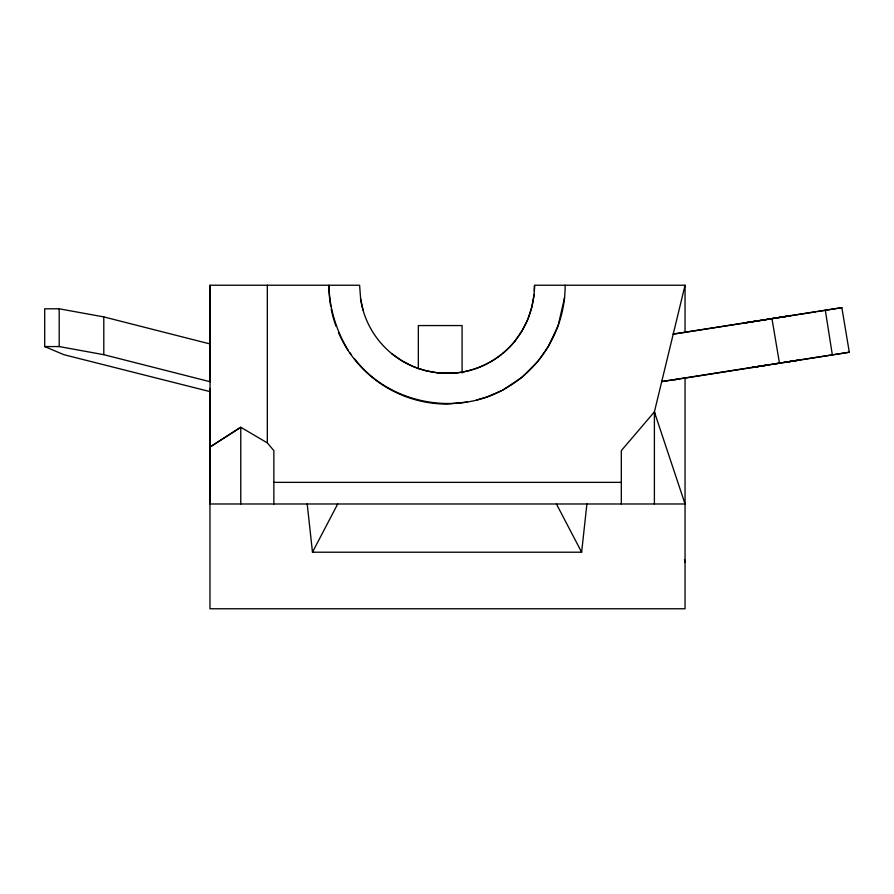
<?xml version="1.0" encoding="UTF-8"?>
<svg xmlns="http://www.w3.org/2000/svg" width="894" height="894" viewBox="0 0 894 894"><rect width="100%" height="100%" fill="white"/><g stroke="black" fill="none" stroke-linecap="round" stroke-linejoin="round"><path stroke-width="1.34" d="M210.146 285.231L209.967 503.981L685.05 503.981L654.397 411.899L685.05 285.231L534.5 285.231L534.31 290.863M354.672 358.907C389.438 404.557 458.857 417.319 507.703 387.147C543.083 366.272 565.455 326.254 565.131 285.231M534.545 285.968C534.21 307.447 526.287 328.701 511.804 344.659A87.187 87.187 0 0 1 468.288 370.731C443.167 376.977 415.755 371.658 395.003 356.158A87.422 87.422 0 0 1 360.573 298.853M307.212 503.981L312.475 552.213L581.636 552.213L586.9 503.981M534.12 294.539L531.818 307.19L528.276 318.219M564.606 297.546L558.124 325.718L548.245 346.615L539.116 359.801M527.885 319.449L522.007 330.892L514.687 341.463M312.475 552.213L337.708 503.981M655.235 416.001L654.397 411.899L621.308 450.621L621.308 503.981M538.356 360.897L521.973 377.279L502.73 390.142M501.5 390.667L486.794 397.048L476.513 399.987M209.967 388.432L209.967 608.769L685.05 608.769L685.05 378.061L684.201 378.218L849.3 352.236L841.857 307.659L771.947 318.532L779.456 363.087L849.3 352.236M684.201 332.479L815.741 311.816M817.351 311.57L841.857 307.659M674.724 379.738L676.613 379.436M758.201 320.745L744.031 323.002L753.608 321.527M782.295 317.024L673.238 334.054M783.401 316.856L790.028 315.794L788.34 316.04M766.046 365.244L751.876 367.501L769.499 364.774M783.714 362.551L797.873 360.293L786.921 361.981M754.972 321.315L772.405 318.521M773.064 364.149L780.261 363.02M685.05 378.061L661.817 381.57L779.456 363.087M788.117 316.074L779.076 317.482M673.216 334.132L685.05 332.333L685.05 285.231M467.383 402.088L447.056 404.077A118.187 118.187 0 0 1 391.382 390.13A117.974 117.974 0 0 1 342.905 341.631A117.483 117.483 0 0 1 338.435 332.356M44.7 346.57L59.194 346.57L103.793 354.683L210.045 381.716L210.045 343.955L103.793 316.912L59.194 308.799L44.7 308.799L44.7 346.57L63.876 354.683L209.9 391.583M455.627 373.033L438.485 373.033L425.823 370.731L414.805 367.188M273.855 482.358L621.308 482.358M661.817 381.57L661.895 380.922M413.576 366.797L402.132 360.919L391.561 353.599M273.855 503.981L273.855 450.621L267.317 442.899L240.765 427.254L210.056 447L240.765 427.254L240.765 503.981M349.688 352.627L351.353 354.717M348.202 350.482C336.412 330.948 329.271 308.128 328.981 285.231A117.483 117.483 0 0 0 330.735 306.407M556.426 503.981L581.636 552.213M363.065 310.106L360.628 298.786L359.611 285.231L209.967 285.231L209.967 345.196M684.491 559.577L685.05 562.304M825.307 310.196L832.325 354.829M654.397 411.899L654.397 503.981M462.086 372.999L462.086 325.561L418.347 325.561L418.347 368.809M267.317 285.231L267.317 442.899M103.793 316.912L103.793 354.683M59.194 308.799L59.194 346.57M514.676 341.452A87.422 87.422 0 0 1 502.551 353.588M501.534 354.415A87.422 87.422 0 0 1 489.454 362.506M488.292 363.132A87.422 87.422 0 0 1 472.457 369.703M471.194 370.071A87.422 87.422 0 0 1 455.627 373.044M335.965 326.098A117.483 117.483 0 0 1 331.216 309"/></g></svg>
